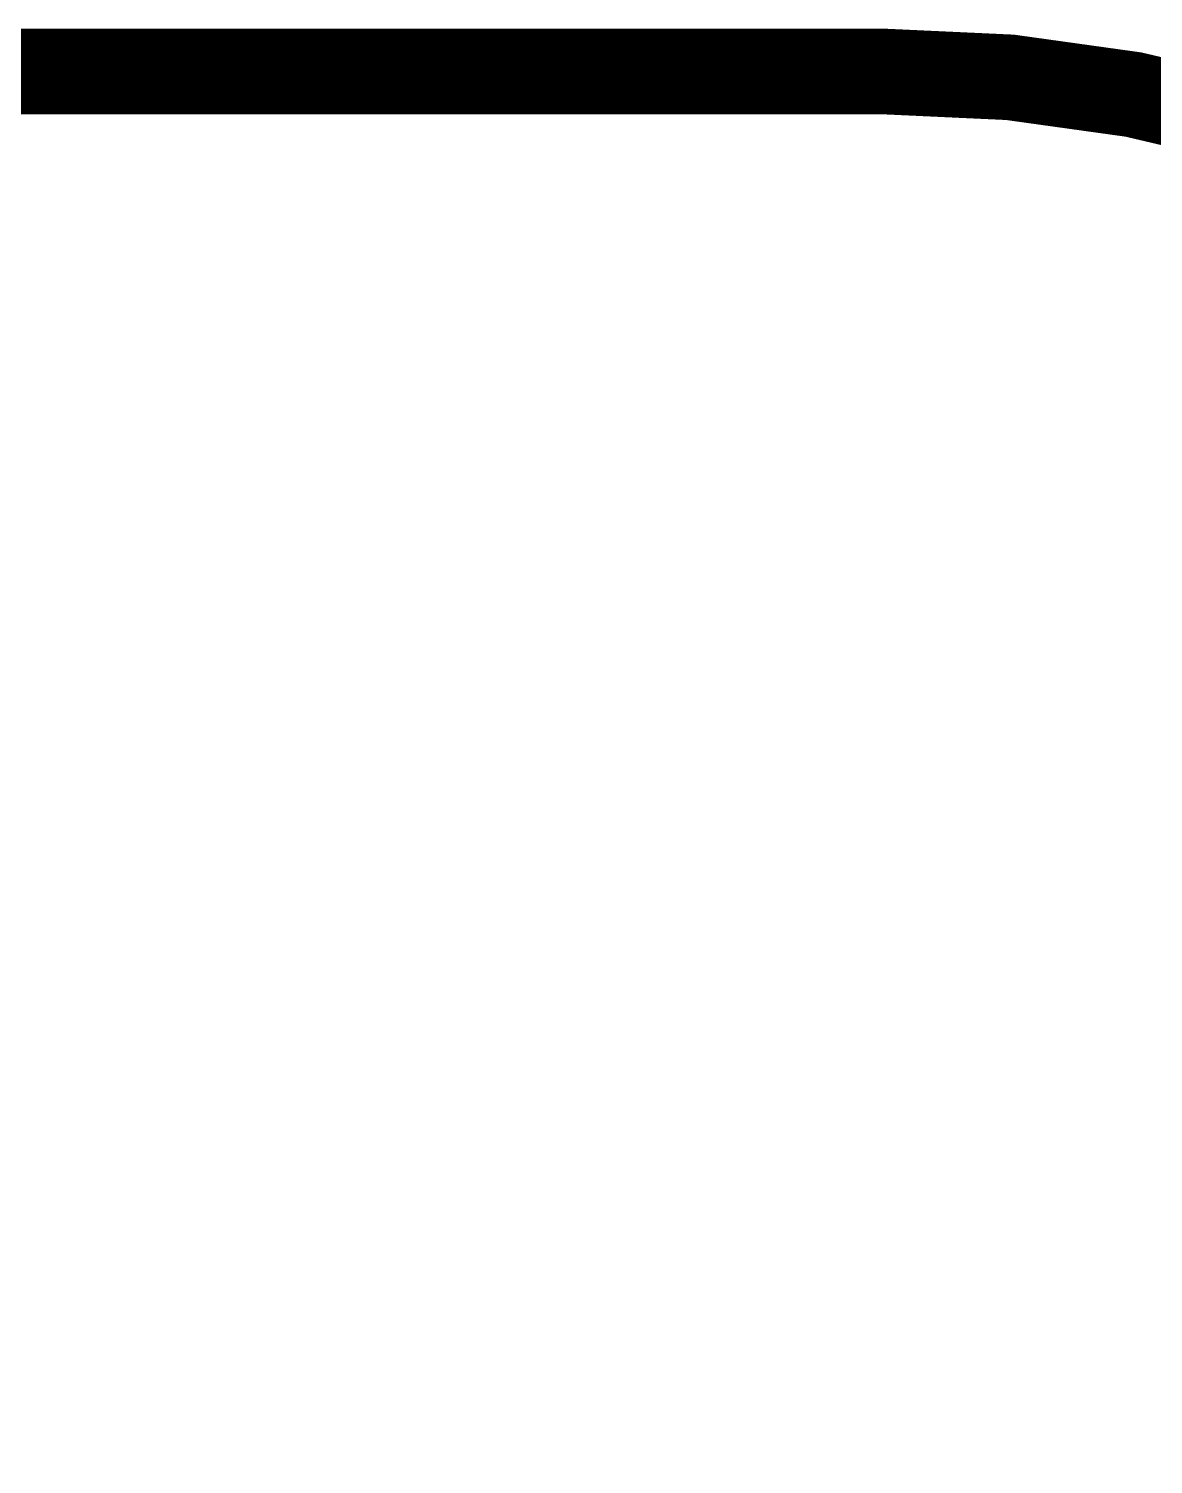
# Model space of a CAD drawing. Extents: x 43 to 178, y 42 to 123.
# Drawn here: x 69.949 to 71.615, y 109.697 to 111.824 of the extents above; entities that cross this region are included whole.
import ezdxf

# ---------------------------------------------------------------- set-up
doc = ezdxf.new("R2010")
doc.units = 0
doc.header["$MEASUREMENT"] = 0
doc.layers.add('MECHANICAL4', color=56, linetype='CONTINUOUS')

msp = doc.modelspace()

# ---------------------------------------------------------------- linework, layer by layer
at = {"layer": 'MECHANICAL4', "const_width": 0.127}
msp.add_lwpolyline([(45.218299, 111.760277), (71.218356, 111.760277)], dxfattribs=at)
msp.add_lwpolyline([(45.218299, 111.760277), (71.218356, 111.760277)], dxfattribs=at)
msp.add_lwpolyline([(45.218299, 111.760277), (71.218356, 111.760277)], dxfattribs=at)
msp.add_lwpolyline([(45.218299, 111.760277), (71.218356, 111.760277)], dxfattribs=at)
msp.add_lwpolyline([(45.218299, 111.760277), (71.218356, 111.760277)], dxfattribs=at)
msp.add_lwpolyline([(45.218299, 111.760277), (71.218356, 111.760277)], dxfattribs=at)
msp.add_lwpolyline([(45.218299, 111.760277), (71.218356, 111.760277)], dxfattribs=at)
msp.add_lwpolyline([(45.218299, 111.760277), (71.218356, 111.760277)], dxfattribs=at)
msp.add_lwpolyline([(45.218299, 111.760277), (71.218356, 111.760277)], dxfattribs=at)
at = {"layer": 'MECHANICAL4'}
for points, const_width in [([(71.186606, 111.760277, 1), (71.250106, 111.760277, 1)], 0.0635), ([(71.186606, 111.760277, 1), (71.250106, 111.760277, 1)], 0.0635), ([(71.186606, 111.760277, 1), (71.250106, 111.760277, 1)], 0.0635), ([(71.186606, 111.760277, 1), (71.250106, 111.760277, 1)], 0.0635), ([(71.186606, 111.760277, 1), (71.250106, 111.760277, 1)], 0.0635), ([(71.186606, 111.760277, 1), (71.250106, 111.760277, 1)], 0.0635), ([(71.186606, 111.760277, 1), (71.250106, 111.760277, 1)], 0.0635), ([(71.186606, 111.760277, 1), (71.250106, 111.760277, 1)], 0.0635), ([(71.186606, 111.760277, 1), (71.250106, 111.760277, 1)], 0.0635), ([(71.186606, 111.760277, 1), (71.250106, 111.760277, 1)], 0.0635), ([(71.186606, 111.760277, 1), (71.250106, 111.760277, 1)], 0.0635), ([(71.186606, 111.760277, 1), (71.250106, 111.760277, 1)], 0.0635), ([(71.186606, 111.760277, 1), (71.250106, 111.760277, 1)], 0.0635), ([(71.186606, 111.760277, 1), (71.250106, 111.760277, 1)], 0.0635), ([(71.186606, 111.760277, 1), (71.250106, 111.760277, 1)], 0.0635), ([(71.186606, 111.760277, 1), (71.250106, 111.760277, 1)], 0.0635), ([(71.186606, 111.760277, 1), (71.250106, 111.760277, 1)], 0.0635), ([(71.186606, 111.760277, 1), (71.250106, 111.760277, 1)], 0.0635), ([(71.170731, 111.760277, 1), (71.202481, 111.760277, 1)], 0.03175), ([(71.170731, 111.760277, 1), (71.202481, 111.760277, 1)], 0.03175), ([(71.170731, 111.760277, 1), (71.202481, 111.760277, 1)], 0.03175), ([(71.170731, 111.760277, 1), (71.202481, 111.760277, 1)], 0.03175), ([(71.170731, 111.760277, 1), (71.202481, 111.760277, 1)], 0.03175), ([(71.170731, 111.760277, 1), (71.202481, 111.760277, 1)], 0.03175), ([(71.170731, 111.760277, 1), (71.202481, 111.760277, 1)], 0.03175), ([(71.170731, 111.760277, 1), (71.202481, 111.760277, 1)], 0.03175), ([(71.170731, 111.760277, 1), (71.202481, 111.760277, 1)], 0.03175), ([(71.170731, 111.760277, 1), (71.202481, 111.760277, 1)], 0.03175), ([(71.170731, 111.760277, 1), (71.202481, 111.760277, 1)], 0.03175), ([(71.170731, 111.760277, 1), (71.202481, 111.760277, 1)], 0.03175), ([(71.170731, 111.760277, 1), (71.202481, 111.760277, 1)], 0.03175), ([(71.170731, 111.760277, 1), (71.202481, 111.760277, 1)], 0.03175), ([(71.170731, 111.760277, 1), (71.202481, 111.760277, 1)], 0.03175), ([(71.170731, 111.760277, 1), (71.202481, 111.760277, 1)], 0.03175), ([(71.170731, 111.760277, 1), (71.202481, 111.760277, 1)], 0.03175), ([(71.170731, 111.760277, 1), (71.202481, 111.760277, 1)], 0.03175), ([(71.170731, 111.760277, 1), (71.202481, 111.760277, 1)], 0.03175), ([(71.170731, 111.760277, 1), (71.202481, 111.760277, 1)], 0.03175), ([(71.170731, 111.760277, 1), (71.202481, 111.760277, 1)], 0.03175), ([(71.170731, 111.760277, 1), (71.202481, 111.760277, 1)], 0.03175), ([(71.170731, 111.760277, 1), (71.202481, 111.760277, 1)], 0.03175), ([(71.170731, 111.760277, 1), (71.202481, 111.760277, 1)], 0.03175), ([(71.170731, 111.760277, 1), (71.202481, 111.760277, 1)], 0.03175), ([(71.170731, 111.760277, 1), (71.202481, 111.760277, 1)], 0.03175), ([(71.170731, 111.760277, 1), (71.202481, 111.760277, 1)], 0.03175), ([(71.170731, 111.760277, 1), (71.202481, 111.760277, 1)], 0.03175), ([(71.170731, 111.760277, 1), (71.202481, 111.760277, 1)], 0.03175), ([(71.170731, 111.760277, 1), (71.202481, 111.760277, 1)], 0.03175), ([(71.170731, 111.760277, 1), (71.202481, 111.760277, 1)], 0.03175), ([(71.170731, 111.760277, 1), (71.202481, 111.760277, 1)], 0.03175), ([(71.170731, 111.760277, 1), (71.202481, 111.760277, 1)], 0.03175), ([(71.170731, 111.760277, 1), (71.202481, 111.760277, 1)], 0.03175), ([(71.170731, 111.760277, 1), (71.202481, 111.760277, 1)], 0.03175), ([(71.170731, 111.760277, 1), (71.202481, 111.760277, 1)], 0.03175), ([(71.234231, 111.760277, 1), (71.265981, 111.760277, 1)], 0.03175), ([(71.234231, 111.760277, 1), (71.265981, 111.760277, 1)], 0.03175), ([(71.234231, 111.760277, 1), (71.265981, 111.760277, 1)], 0.03175), ([(71.234231, 111.760277, 1), (71.265981, 111.760277, 1)], 0.03175), ([(71.234231, 111.760277, 1), (71.265981, 111.760277, 1)], 0.03175), ([(71.234231, 111.760277, 1), (71.265981, 111.760277, 1)], 0.03175), ([(71.234231, 111.760277, 1), (71.265981, 111.760277, 1)], 0.03175), ([(71.234231, 111.760277, 1), (71.265981, 111.760277, 1)], 0.03175), ([(71.234231, 111.760277, 1), (71.265981, 111.760277, 1)], 0.03175), ([(71.234231, 111.760277, 1), (71.265981, 111.760277, 1)], 0.03175), ([(71.234231, 111.760277, 1), (71.265981, 111.760277, 1)], 0.03175), ([(71.234231, 111.760277, 1), (71.265981, 111.760277, 1)], 0.03175), ([(71.234231, 111.760277, 1), (71.265981, 111.760277, 1)], 0.03175), ([(71.234231, 111.760277, 1), (71.265981, 111.760277, 1)], 0.03175), ([(71.234231, 111.760277, 1), (71.265981, 111.760277, 1)], 0.03175), ([(71.234231, 111.760277, 1), (71.265981, 111.760277, 1)], 0.03175), ([(71.234231, 111.760277, 1), (71.265981, 111.760277, 1)], 0.03175), ([(71.234231, 111.760277, 1), (71.265981, 111.760277, 1)], 0.03175), ([(71.234231, 111.760277, 1), (71.265981, 111.760277, 1)], 0.03175), ([(71.234231, 111.760277, 1), (71.265981, 111.760277, 1)], 0.03175), ([(71.234231, 111.760277, 1), (71.265981, 111.760277, 1)], 0.03175), ([(71.234231, 111.760277, 1), (71.265981, 111.760277, 1)], 0.03175), ([(71.234231, 111.760277, 1), (71.265981, 111.760277, 1)], 0.03175), ([(71.234231, 111.760277, 1), (71.265981, 111.760277, 1)], 0.03175), ([(71.234231, 111.760277, 1), (71.265981, 111.760277, 1)], 0.03175), ([(71.234231, 111.760277, 1), (71.265981, 111.760277, 1)], 0.03175), ([(71.234231, 111.760277, 1), (71.265981, 111.760277, 1)], 0.03175), ([(71.234231, 111.760277, 1), (71.265981, 111.760277, 1)], 0.03175), ([(71.234231, 111.760277, 1), (71.265981, 111.760277, 1)], 0.03175), ([(71.234231, 111.760277, 1), (71.265981, 111.760277, 1)], 0.03175), ([(71.234231, 111.760277, 1), (71.265981, 111.760277, 1)], 0.03175), ([(71.234231, 111.760277, 1), (71.265981, 111.760277, 1)], 0.03175), ([(71.234231, 111.760277, 1), (71.265981, 111.760277, 1)], 0.03175), ([(71.234231, 111.760277, 1), (71.265981, 111.760277, 1)], 0.03175), ([(71.234231, 111.760277, 1), (71.265981, 111.760277, 1)], 0.03175), ([(71.234231, 111.760277, 1), (71.265981, 111.760277, 1)], 0.03175)]:
    msp.add_lwpolyline(points, format="xyb", close=True, dxfattribs=dict(at, const_width=const_width))
for points, const_width in [([(71.186606, 111.760277, -1), (71.250106, 111.760277)], 0.0635), ([(71.218356, 111.760277, -0.414214), (73.218363, 109.760276)], 0.127), ([(71.186606, 111.760277, -1), (71.250106, 111.760277)], 0.0635), ([(71.218356, 111.760277, -0.414214), (73.218363, 109.760276)], 0.127), ([(71.186606, 111.760277, -1), (71.250106, 111.760277)], 0.0635), ([(71.218356, 111.760277, -0.414214), (73.218363, 109.760276)], 0.127), ([(71.186606, 111.760277, -1), (71.250106, 111.760277)], 0.0635), ([(71.186606, 111.760277, -1), (71.250106, 111.760277)], 0.0635), ([(71.186606, 111.760277, -1), (71.250106, 111.760277)], 0.0635), ([(71.186606, 111.760277, -1), (71.250106, 111.760277)], 0.0635), ([(71.218356, 111.760277, -0.414214), (73.218363, 109.760276)], 0.127), ([(71.186606, 111.760277, -1), (71.250106, 111.760277)], 0.0635), ([(71.218356, 111.760277, -0.414214), (73.218363, 109.760276)], 0.127), ([(71.186606, 111.760277, -1), (71.250106, 111.760277)], 0.0635), ([(71.218356, 111.760277, -0.414214), (73.218363, 109.760276)], 0.127), ([(71.186606, 111.760277, -1), (71.250106, 111.760277)], 0.0635), ([(71.186606, 111.760277, -1), (71.250106, 111.760277)], 0.0635), ([(71.186606, 111.760277, -1), (71.250106, 111.760277)], 0.0635), ([(71.186606, 111.760277, -1), (71.250106, 111.760277)], 0.0635), ([(71.218356, 111.760277, -0.414214), (73.218363, 109.760276)], 0.127), ([(71.186606, 111.760277, -1), (71.250106, 111.760277)], 0.0635), ([(71.218356, 111.760277, -0.414214), (73.218363, 109.760276)], 0.127), ([(71.186606, 111.760277, -1), (71.250106, 111.760277)], 0.0635), ([(71.218356, 111.760277, -0.414214), (73.218363, 109.760276)], 0.127), ([(71.186606, 111.760277, -1), (71.250106, 111.760277)], 0.0635), ([(71.186606, 111.760277, -1), (71.250106, 111.760277)], 0.0635), ([(71.186606, 111.760277, -1), (71.250106, 111.760277)], 0.0635), ([(71.250106, 111.760277, -1), (71.186606, 111.760277)], 0.0635), ([(71.250106, 111.760277, -1), (71.186606, 111.760277)], 0.0635), ([(71.250106, 111.760277, -1), (71.186606, 111.760277)], 0.0635), ([(71.250106, 111.760277, -1), (71.186606, 111.760277)], 0.0635), ([(71.250106, 111.760277, -1), (71.186606, 111.760277)], 0.0635), ([(71.250106, 111.760277, -1), (71.186606, 111.760277)], 0.0635), ([(71.250106, 111.760277, -1), (71.186606, 111.760277)], 0.0635), ([(71.250106, 111.760277, -1), (71.186606, 111.760277)], 0.0635), ([(71.250106, 111.760277, -1), (71.186606, 111.760277)], 0.0635), ([(71.250106, 111.760277, -1), (71.186606, 111.760277)], 0.0635), ([(71.250106, 111.760277, -1), (71.186606, 111.760277)], 0.0635), ([(71.250106, 111.760277, -1), (71.186606, 111.760277)], 0.0635), ([(71.250106, 111.760277, -1), (71.186606, 111.760277)], 0.0635), ([(71.250106, 111.760277, -1), (71.186606, 111.760277)], 0.0635), ([(71.250106, 111.760277, -1), (71.186606, 111.760277)], 0.0635), ([(71.250106, 111.760277, -1), (71.186606, 111.760277)], 0.0635), ([(71.250106, 111.760277, -1), (71.186606, 111.760277)], 0.0635), ([(71.250106, 111.760277, -1), (71.186606, 111.760277)], 0.0635)]:
    msp.add_lwpolyline(points, format="xyb", dxfattribs=dict(at, const_width=const_width))

doc.saveas('drawing.dxf')
